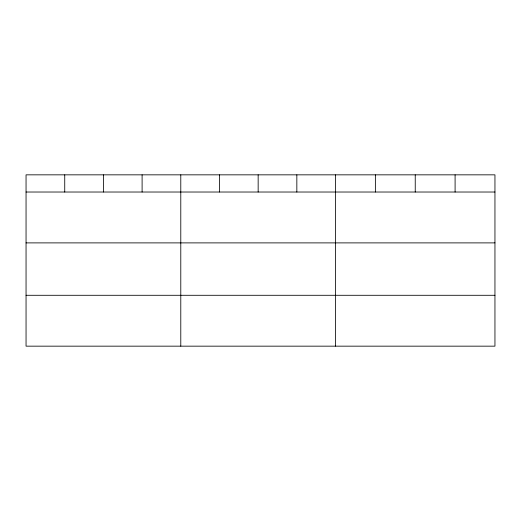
<?xml version="1.0" encoding="UTF-8"?>
<svg xmlns="http://www.w3.org/2000/svg" width="521" height="521" viewBox="0 0 521 521"><rect width="100%" height="100%" fill="white"/><g stroke="black" fill="none" stroke-linecap="round" stroke-linejoin="round"><path stroke-width="0.78" d="M494.95 242.89L494.95 174.841L26.05 174.841L26.05 346.159L494.95 346.159L494.95 242.89L26.05 242.89M26.05 192.021L494.95 192.021M26.05 295.29L494.95 295.29M455.093 174.841L455.093 192.021M415.237 174.841L415.237 192.021M375.38 174.841L375.38 192.021M335.524 174.841L335.524 346.159M296.84 174.841L296.84 192.021M258.155 174.841L258.155 192.021M219.471 174.841L219.471 192.021M180.787 174.841L180.787 346.159M142.103 174.841L142.103 192.021M103.419 174.841L103.419 192.021M64.734 174.841L64.734 192.021"/></g></svg>
